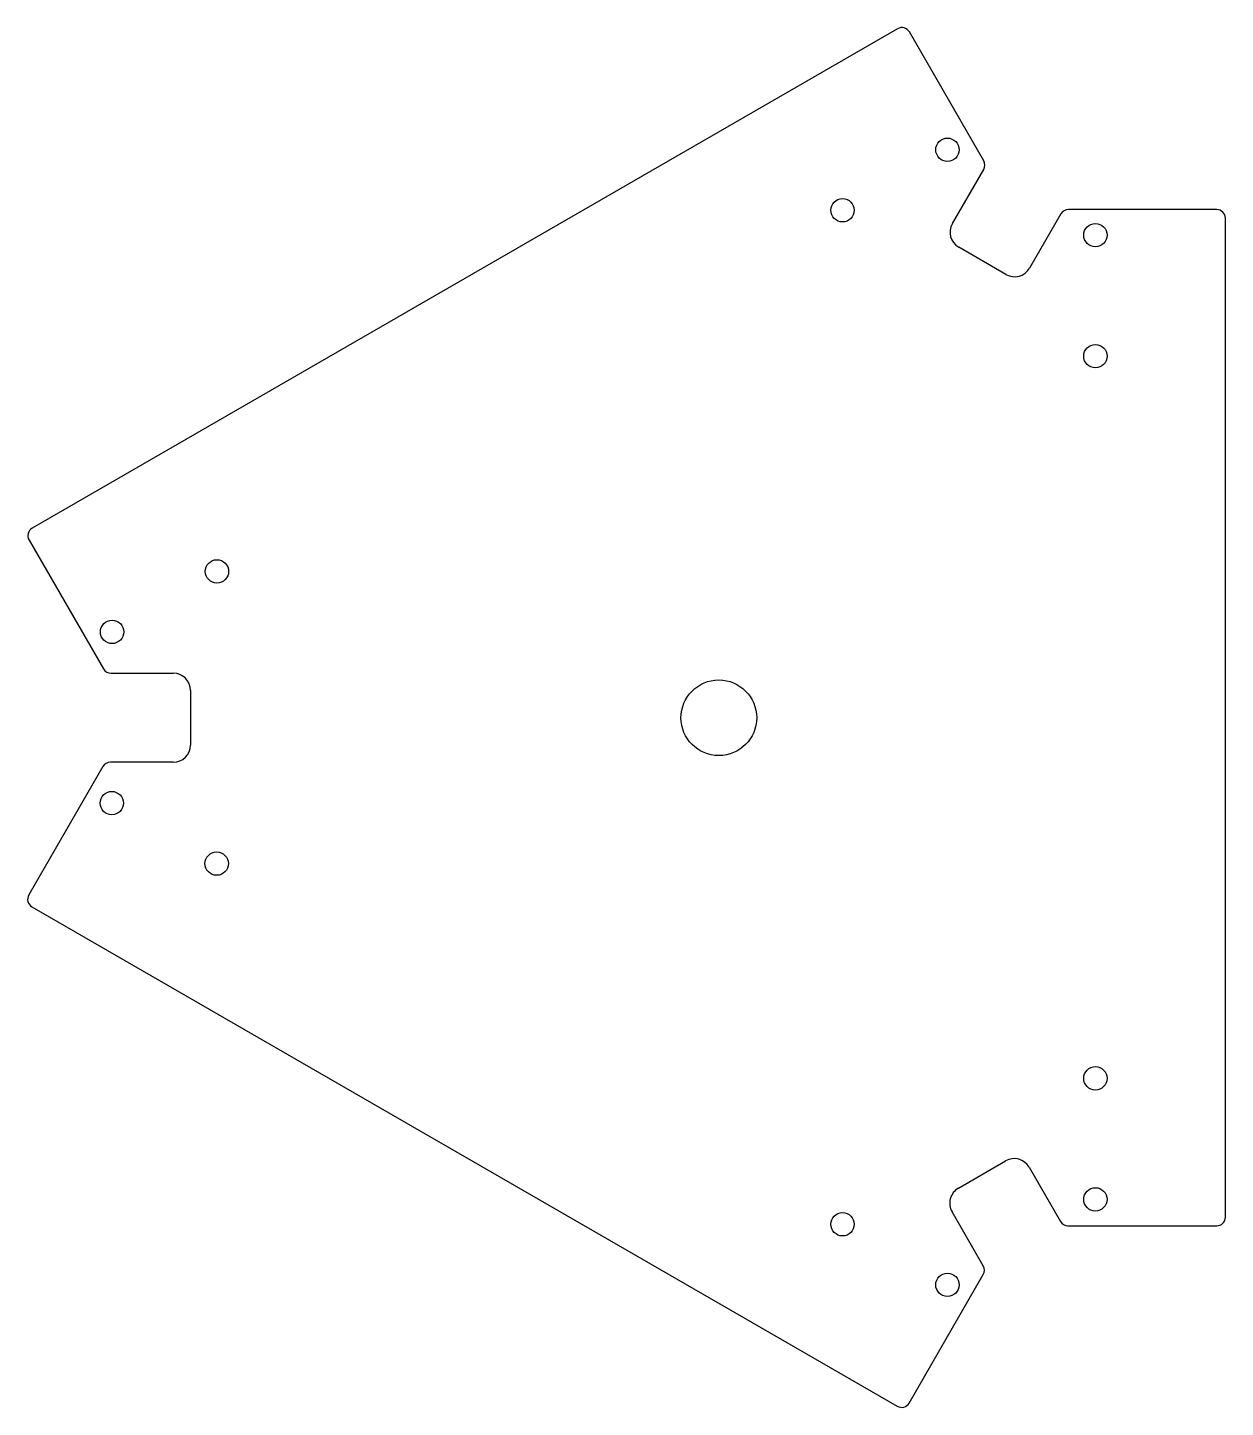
# Model space of a CAD drawing. Header units: millimetres. Extents: x -257 to 20, y -42 to 277.
import ezdxf

# ---------------------------------------------------------------- set-up
doc = ezdxf.new("R2010")
doc.units = ezdxf.units.MM
doc.layers.get('0').update_dxf_attribs({"linetype": 'CONTINUOUS'})

msp = doc.modelspace()

# ---------------------------------------------------------------- linework, layer by layer
for p, q in [((-55.8, 276.83, 0), (-255.85, 161.33, 0)), ((-35.87, 246.32, 0), (-53.06, 276.1, 0)), ((-43.11, 231.78, 0), (-35.87, 244.32, 0)), ((-18.04, 234, 0), (-25.27, 221.48, 0)), ((18, 235, 0), (-16.31, 235, 0)), ((20, 2, 0), (20, 233, 0)), ((-30.73, 220.02, 0), (-41.65, 226.32, 0)), ((-256.58, 158.6, 0), (-239.37, 128.79, 0)), ((-237.63, 127.79, 0), (-223.24, 127.79, 0)), ((-219.24, 123.79, 0), (-219.24, 111.19, 0)), ((-239.51, 106.19, 0), (-256.64, 76.51, 0)), ((-223.24, 107.19, 0), (-237.78, 107.19, 0)), ((-255.91, 73.78, 0), (-55.86, -41.72, 0)), ((-41.73, 8.7, 0), (-30.82, 15, 0)), ((-25.36, 13.54, 0), (-18.12, 1, 0)), ((-35.97, -9.28, 0), (-43.2, 3.24, 0)), ((-16.39, 0, 0), (18, 0, 0)), ((-53.13, -40.99, 0), (-35.97, -11.28, 0))]:
    msp.add_line(p, q)
for centre, radius in [((-44.26, 248.85, 0), 2.7), ((-68.51, 234.85, 0), 2.7), ((-10.06, 229.11, 0), 2.7), ((-10.06, 201.11, 0), 2.7), ((-213.14, 151.35, 0), 2.7), ((-237.38, 137.35, 0), 2.7), ((-97.11, 117.49, 0), 8.75), ((-237.45, 97.76, 0), 2.7), ((-213.2, 83.76, 0), 2.7), ((-10.06, 34.11, 0), 2.7), ((-10.06, 6.11, 0), 2.7), ((-68.51, 0.36, 0), 2.7), ((-44.26, -13.64, 0), 2.7)]:
    msp.add_circle(centre, radius)
for centre, radius, start, end in [((-54.8, 275.1, 0), 2, 30, 120), ((-37.6, 245.32, 0), 2, -30, 30), ((-16.31, 233, 0), 2, 90, 150), ((18, 233, 0), 2, 0, 90), ((-39.65, 229.78, 0), 4, 150, 240), ((-28.73, 223.48, 0), 4, 240, 330), ((-254.85, 159.6, 0), 2, 120, 210), ((-237.63, 129.79, 0), 2, 210, 270), ((-223.24, 123.79, 0), 4, 0, 90), ((-223.24, 111.19, 0), 4, 270, 360), ((-237.78, 105.19, 0), 2, 90, 150), ((-254.91, 75.51, 0), 2, 150, 240), ((-28.82, 11.54, 0), 4, 30.0001, 120), ((-39.73, 5.24, 0), 4, 120, 210), ((-16.39, 2, 0), 2, 210.0001, 270), ((18, 2, 0), 2, -90, 0), ((-37.7, -10.28, 0), 2, -30, 30), ((-54.86, -39.99, 0), 2, 240, 330)]:
    msp.add_arc(centre, radius, start, end)

doc.saveas('drawing.dxf')
